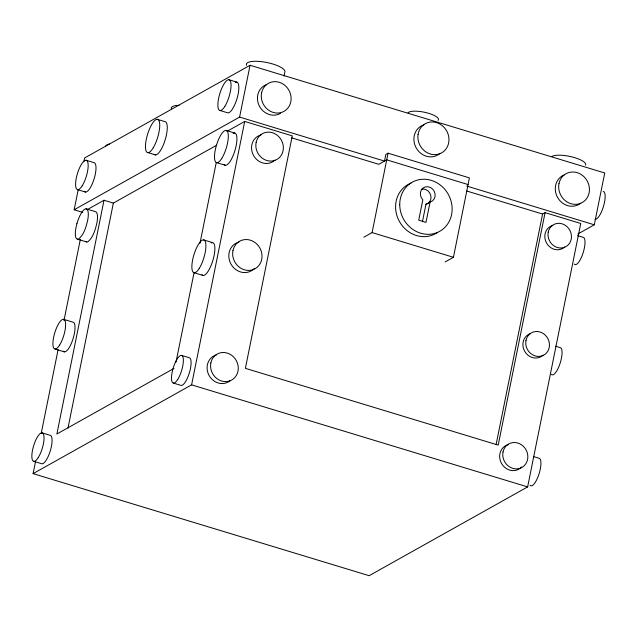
<?xml version="1.0" encoding="UTF-8"?>
<svg xmlns="http://www.w3.org/2000/svg" width="637" height="637" viewBox="0 0 637 637"><rect width="100%" height="100%" fill="white"/><g stroke="black" fill="none" stroke-linecap="round" stroke-linejoin="round"><path stroke-width="0.96" d="M82.699 212.36L74.163 209.772L78.232 189.619M83.837 161.79L84.617 157.952L250.054 65.277L604.736 172.977L594.289 224.797L577.831 234.018M466.762 191.012L542.589 214.04L545.081 212.647L580.745 223.476L527.635 486.907L369.149 575.689L33.1 473.641L35.465 461.929M41.166 433.638L58.086 349.729M63.987 320.459L80.318 239.48M216.588 145.26L113.362 203.084L104.014 200.249L56.876 434.004L173.981 368.409M68 428.08L113.362 203.084M176.027 362.079L194.094 272.469M199.986 243.246L216.285 162.411M74.163 209.772L239.608 117.089L250.054 65.277M33.1 473.641L191.594 384.859L244.704 121.436L292.264 135.872L245.388 368.337L498.206 445.112L545.081 212.647M284.054 76.106L284.827 72.244A19.643 5.645 11.4 0 0 265.446 62.243A19.643 5.645 11.4 0 0 246.591 65.332M363.87 237.203L372.096 232.593L388.052 153.183L469.405 177.882L453.44 257.3L445.215 261.903M422.411 221.803L425.93 204.366A7.955 7.23 60.7 0 0 430.636 194.97A7.955 7.23 60.7 0 0 421.28 189.221M430.079 202.04L425.978 222.385L418.724 220.179L422.825 199.835A7.955 7.23 60.7 0 1 423.167 187.979A7.955 7.23 60.7 0 1 434.283 191.355A7.955 7.23 60.7 0 1 430.079 202.04L425.93 204.366M496.112 444.562L542.589 214.04M87.07 209.74L104.014 200.249M227.035 131.333L244.704 121.436M388.052 153.183L385.847 154.417L384.501 161.089L239.608 117.089M386.763 159.823L378.776 164.298L291.666 137.847M468.06 184.555L386.707 159.855M228.906 79.721L236.717 82.093M220.012 110.504L227.823 112.868A16.036 4.873 -73.1 0 0 237.673 96.195A16.036 4.873 -73.1 0 0 235.3 82.428M466.802 186.084L594.289 224.797M577.64 235.658L583.102 237.314A14.245 4.332 -73.1 0 1 582.927 253.422A14.245 4.332 -73.1 0 1 574.224 264.029M226.063 130.418L234.671 133.029M157.148 119.262L164.68 121.556A17.366 5.279 -73.1 0 1 164.991 140.387A17.366 5.279 -73.1 0 1 154.313 154.369M216.739 162.682L225.347 165.294M148.055 152.649L155.579 154.934M372.096 232.593L453.44 257.3M86.122 160.253L93.957 162.634A15.32 4.658 -73.1 0 1 93.766 179.953A15.32 4.658 -73.1 0 1 84.403 191.363M77.626 189.667L85.462 192.048M555.496 346.202L560.17 347.619A14.197 4.316 -73.1 0 1 559.995 363.671A14.197 4.316 -73.1 0 1 551.316 374.245M203.633 239.902L212.599 242.625M86.099 208.825L95.303 211.619A15.798 4.801 -73.1 0 1 96.832 223.276C95.224 229.782 93.368 236.996 88.137 241.566A15.798 4.801 -73.1 0 1 85.613 241.343M194.142 272.747L203.107 275.471M77.523 239.178L86.728 241.972M533.344 456.522L539.021 458.25A14.38 4.371 -73.1 0 1 538.846 474.501A14.38 4.371 -73.1 0 1 530.056 485.219M63.557 319.304L72.968 322.163A15.471 4.706 -73.1 0 1 72.769 339.648A15.471 4.706 -73.1 0 1 63.31 351.178M181.426 355.366L189.165 357.715A14.444 4.387 -73.1 0 1 189.547 372.239A14.444 4.387 -73.1 0 1 181.155 385.441L173.415 383.092M191.594 384.859L527.635 486.907M54.973 349.004L64.385 351.863M42.042 432.857L50.084 435.302A14.834 4.507 -73.1 0 1 50.498 450.168A14.834 4.507 -73.1 0 1 41.883 463.792L33.849 461.347M274.961 160.118A14.794 13.433 60.7 0 1 253.55 155.508A14.794 13.433 60.7 0 1 260.987 134.925M251.559 270.693A15.774 14.332 60.7 0 1 230.275 262.683A15.774 14.332 60.7 0 1 238.899 242.116M254.466 268.32A15.774 14.332 60.7 0 1 252.34 270.184M229.997 380.775A14.882 13.52 60.7 0 1 208.888 375.113A14.882 13.52 60.7 0 1 216.604 354.833M521.552 467.001A13.473 12.238 60.7 0 1 501.701 463.752A13.473 12.238 60.7 0 1 508.262 444.618M543.066 355.151A12.748 11.577 60.7 0 1 524.824 351.536A12.748 11.577 60.7 0 1 530.303 333.661M564.78 246.917A12.613 11.45 60.7 0 1 546.53 242.992A12.613 11.45 60.7 0 1 552.868 225.442M280.559 113.282A16.036 14.563 60.7 0 1 259.14 105.615A16.036 14.563 60.7 0 1 266.776 84.514M580.729 203.163A16.538 15.017 60.7 0 1 557.805 197.828A16.538 15.017 60.7 0 1 563.984 174.984M440.127 153.294A16.705 15.169 60.7 0 1 416.279 148.063A16.705 15.169 60.7 0 1 423.908 124.828M233.19 133.38A16.809 5.112 -73.1 0 1 235.109 149.926A16.809 5.112 -73.1 0 1 224.184 164.545M211.094 242.984A17.111 5.2 -73.1 0 1 213.045 259.824A17.111 5.2 -73.1 0 1 201.921 274.706M603.215 191.411A14.532 4.419 -73.1 0 1 603.589 206.022A14.532 4.419 -73.1 0 1 595.149 219.311M437.547 232.394A28.147 25.568 60.7 0 1 399.216 221.119A28.147 25.568 60.7 0 1 411.072 183.122M552.056 156.391A17.796 5.112 11.4 0 1 572.599 157.068A17.796 5.112 11.4 0 1 585.626 165.134M408.006 112.765A15.726 4.523 11.4 0 1 426.527 112.733A15.726 4.523 11.4 0 1 438.097 120.385M171.281 108.664A18.17 5.223 11.4 0 1 179.061 105.312M105.782 146.024A19.062 5.478 11.4 0 1 109.381 144.01M76.934 223.579L75.994 227.52A15.798 4.801 -73.1 0 0 78.932 238.771C84.172 234.201 86.027 226.987 87.635 220.482A15.798 4.801 -73.1 0 0 85.422 208.904A15.798 4.801 -73.1 0 0 76.934 223.579M221.716 158.494A16.809 5.112 -73.1 0 0 227.226 131.166A16.809 5.112 -73.1 0 0 215.266 149.982A16.809 5.112 -73.1 0 0 221.716 158.494M199.198 268.488A17.111 5.2 -73.1 0 0 204.811 240.659A17.111 5.2 -73.1 0 0 192.645 259.824A17.111 5.2 -73.1 0 0 199.198 268.488M177.691 379.501A14.444 4.387 -73.1 0 0 182.429 356.011A14.444 4.387 -73.1 0 0 172.157 372.183A14.444 4.387 -73.1 0 0 177.691 379.501M59.552 345.158A15.471 4.706 -73.1 0 0 64.624 319.989A15.471 4.706 -73.1 0 0 53.619 337.315A15.471 4.706 -73.1 0 0 59.552 345.158M38.236 457.613A14.834 4.507 -73.1 0 0 43.069 433.51A14.834 4.507 -73.1 0 0 32.519 450.192A14.834 4.507 -73.1 0 0 38.236 457.613M256.106 142.505A14.794 13.433 60.7 0 0 273.91 160.675A14.794 13.433 60.7 0 0 278.759 136.621A14.794 13.433 60.7 0 0 256.106 142.505M232.951 250.62A15.774 14.332 60.7 0 0 251.933 270A15.774 14.332 60.7 0 0 257.109 244.337A15.774 14.332 60.7 0 0 232.951 250.62M210.855 362.931A14.882 13.52 60.7 0 0 228.763 381.213A14.882 13.52 60.7 0 0 233.644 357.015A14.882 13.52 60.7 0 0 210.855 362.931M525.987 340.445A12.748 11.577 60.7 0 0 541.323 356.099A12.748 11.577 60.7 0 0 545.503 335.373A12.748 11.577 60.7 0 0 525.987 340.445M548.234 232.171A12.613 11.45 60.7 0 0 563.411 247.658A12.613 11.45 60.7 0 0 567.543 227.154A12.613 11.45 60.7 0 0 548.234 232.171M503.023 451.967A13.473 12.238 60.7 0 0 519.235 468.521A13.473 12.238 60.7 0 0 523.654 446.609A13.473 12.238 60.7 0 0 503.023 451.967M261.576 92.914A16.036 14.563 60.7 0 0 280.869 112.614A16.036 14.563 60.7 0 0 286.132 86.536A16.036 14.563 60.7 0 0 261.576 92.914M558.983 183.607A16.538 15.017 60.7 0 0 578.882 203.92A16.538 15.017 60.7 0 0 584.304 177.03A16.538 15.017 60.7 0 0 558.983 183.607M82.157 185.853A15.32 4.658 -73.1 0 0 87.181 160.938A15.32 4.658 -73.1 0 0 76.281 178.097A15.32 4.658 -73.1 0 0 82.157 185.853M224.757 106.506A16.036 4.873 -73.1 0 0 230.013 80.429A16.036 4.873 -73.1 0 0 218.61 98.385A16.036 4.873 -73.1 0 0 224.757 106.506M399.733 204.788A28.147 25.568 60.7 0 0 439.259 231.573A28.147 25.568 60.7 0 0 438.821 183.974A28.147 25.568 60.7 0 0 399.733 204.788M418.071 134.399A16.705 15.169 60.7 0 0 438.965 154.011A16.705 15.169 60.7 0 0 443.233 126.508A16.705 15.169 60.7 0 0 418.071 134.399M153.278 147.728A17.366 5.279 -73.1 0 0 158.422 119.828A17.366 5.279 -73.1 0 0 146.104 140.307A17.366 5.279 -73.1 0 0 153.278 147.728"/></g></svg>
